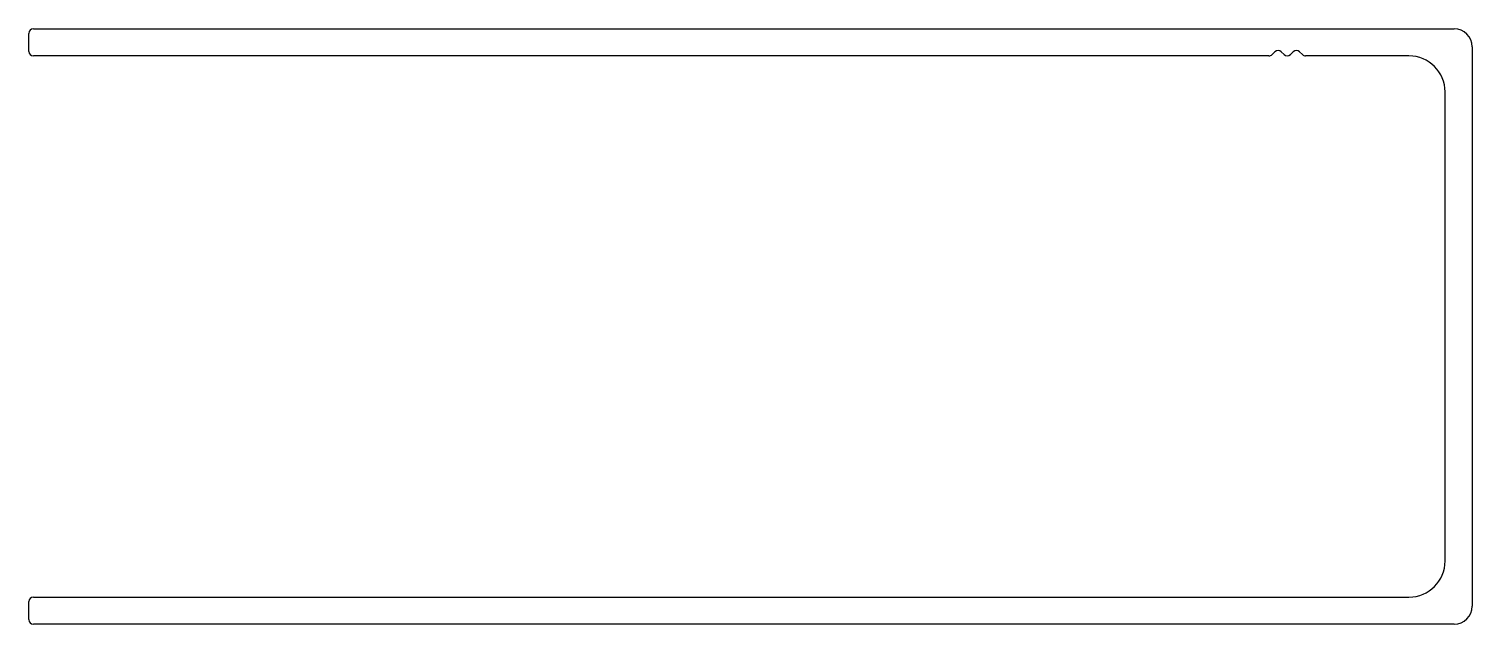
# Model space of a CAD drawing. Extents: x 1378.6 to 1458.6, y 779.5 to 812.5.
import ezdxf

# ---------------------------------------------------------------- set-up
doc = ezdxf.new("R2010")
doc.units = 0
doc.layers.get('0').update_dxf_attribs({"linetype": 'CONTINUOUS'})

msp = doc.modelspace()

# ---------------------------------------------------------------- linework, layer by layer
for p, q in [((1378.568, 811.253), (1378.568, 812.253)), ((1378.818, 812.503), (1457.568, 812.503)), ((1447.633, 811.232), (1447.477, 811.076)), ((1448.142, 811.076), (1447.986, 811.232)), ((1448.651, 811.232), (1448.496, 811.076)), ((1449.16, 811.076), (1449.005, 811.232)), ((1458.568, 811.503), (1458.568, 780.503)), ((1447.301, 811.003), (1378.818, 811.003)), ((1455.068, 811.003), (1449.337, 811.003)), ((1457.068, 783.003), (1457.068, 809.003)), ((1378.818, 781.003), (1455.068, 781.003)), ((1378.568, 779.753), (1378.568, 780.753)), ((1457.568, 779.503), (1378.818, 779.503))]:
    msp.add_line(p, q)
for centre, radius, start, end in [((1378.818, 812.253), 0.25, 90, 180), ((1457.568, 811.503), 1, 0, 90), ((1378.818, 811.253), 0.25, 180, 270), ((1447.81, 811.055), 0.25, 45, 135), ((1448.828, 811.055), 0.25, 45, 135), ((1447.301, 811.253), 0.25, 270, 315), ((1448.319, 811.253), 0.25, 225, 315), ((1449.337, 811.253), 0.25, 225, 270), ((1455.068, 809.003), 2, 0, 90), ((1455.068, 783.003), 2, 270, 0), ((1378.818, 780.753), 0.25, 90, 180), ((1457.568, 780.503), 1, 270, 0), ((1378.818, 779.753), 0.25, 180, 270)]:
    msp.add_arc(centre, radius, start, end)

doc.saveas('drawing.dxf')
